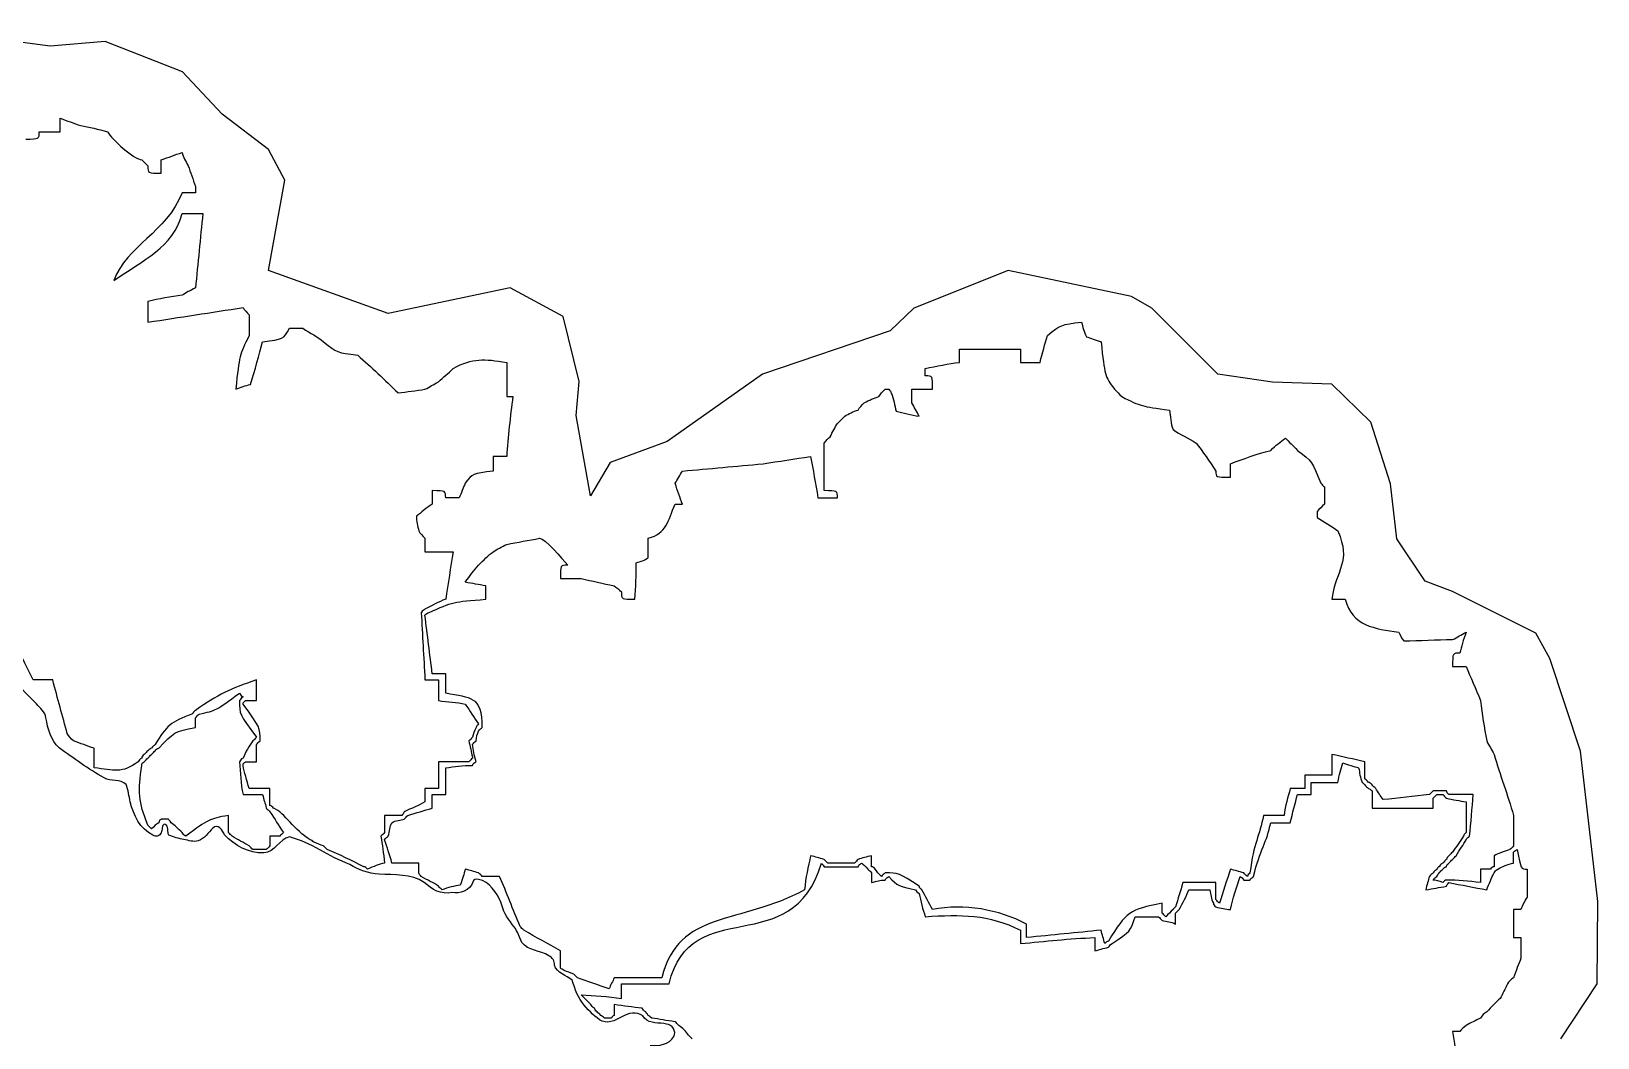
# Model space of a CAD drawing. Extents: x 2 to 696, y 8 to 922.
# Drawn here: x 280.4 to 642.6, y 688.9 to 921.5 of the extents above; entities that cross this region are included whole.
import ezdxf

# ---------------------------------------------------------------- set-up
doc = ezdxf.new("R2010")
doc.units = 0
doc.layers.add('sffy', color=7, linetype='CONTINUOUS')

msp = doc.modelspace()

# ---------------------------------------------------------------- linework, layer by layer
at = {"layer": 'sffy', "color": 7}
msp.add_lwpolyline([(634.036465, 688.618531), (642.458555, 701.299664), (642.587206, 720.381942), (638.595963, 755.089394), (631.548359, 776.557743), (628.314522, 782.421179), (609.006684, 792.004146), (602.674944, 794.394852), (596.144809, 804.192953), (594.692514, 816.953377), (590.150137, 831.141377), (581.093185, 839.923977), (567.397709, 840.417077), (554.780252, 842.289552), (539.475617, 857.522166), (534.824122, 860.250065), (506.278755, 866.236901), (484.47664, 857.551617), (478.946972, 852.267615), (449.491439, 842.289552), (427.431031, 826.694616), (414.245467, 821.875722), (409.680156, 814.166557), (406.382866, 832.746666), (407.104935, 840.597331), (403.332414, 855.631422), (391.140047, 862.245675), (362.898069, 856.258838), (335.262897, 866.236901), (338.984728, 887.149954), (335.262897, 894.175476), (324.493982, 902.380292), (315.306766, 912.135986), (297.472215, 919.143002), (284.765778, 918.122824), (259.137497, 921.516526)], dxfattribs=at)
at = {"layer": 'sffy', "color": 4}
for points in [[(331.611111, 732.366667), (331.611111, 732.366667)], [(358.14, 727.851111), (358.14, 727.851111)], [(406.682222, 702.733333), (406.682222, 702.733333)]]:
    msp.add_lwpolyline(points, close=True, dxfattribs=at)
for points in [[(279.117778, 896.62), (282.222222, 896.62), (282.222222, 896.62), (282.222222, 898.313333)], [(282.222222, 898.313333), (283.915556, 898.313333), (285.326667, 898.313333), (287.02, 898.313333)], [(287.02, 898.313333), (287.02, 899.442222), (287.02, 900.288889), (287.02, 901.417778)], [(287.02, 901.417778), (288.713333, 900.853333), (290.124444, 900.288889), (291.817778, 899.724444)], [(291.817778, 899.724444), (293.793333, 899.442222), (295.768889, 898.877778), (298.026667, 898.313333)], [(298.026667, 898.313333), (298.873333, 896.62), (304.235556, 891.822222), (305.928889, 891.822222)], [(305.928889, 891.822222), (306.211111, 891.54), (306.775556, 890.975556), (307.34, 890.411111)], [(310.444444, 891.822222), (312.137778, 892.386667), (313.548889, 892.951111), (315.242222, 893.515556)], [(310.444444, 888.717778), (310.444444, 889.846667), (310.444444, 890.975556), (310.444444, 891.822222)], [(315.242222, 893.515556), (315.524444, 892.386667), (316.088889, 891.54), (316.653333, 890.411111)], [(307.34, 890.411111), (307.34, 888.717778), (307.34, 888.717778), (310.444444, 888.717778)], [(316.653333, 890.411111), (317.217778, 889), (317.782222, 887.306667), (318.346667, 885.613333)], [(315.242222, 884.202222), (311.573333, 874.888889), (302.542222, 872.066667), (299.437778, 863.882222)], [(318.346667, 884.202222), (317.217778, 884.202222), (316.088889, 884.202222), (315.242222, 884.202222)], [(318.346667, 885.613333), (318.346667, 885.331111), (318.346667, 884.766667), (318.346667, 884.202222)], [(299.437778, 863.882222), (306.211111, 868.68), (313.266667, 871.502222), (315.242222, 879.404444)], [(315.242222, 879.404444), (316.653333, 879.404444), (318.346667, 879.404444), (320.04, 879.404444)], [(320.04, 879.404444), (319.475556, 873.76), (318.911111, 867.833333), (318.346667, 862.188889)], [(318.346667, 862.188889), (317.217778, 861.624444), (316.088889, 861.06), (315.242222, 860.495556)], [(315.242222, 860.495556), (312.702222, 860.213333), (309.88, 859.648889), (307.34, 859.084444)], [(307.34, 859.084444), (307.34, 857.673333), (307.34, 855.98), (307.34, 854.286667)], [(307.34, 854.286667), (314.677778, 855.415556), (322.015556, 856.544444), (329.353333, 857.673333)], [(329.353333, 857.673333), (329.635556, 857.108889), (330.2, 856.544444), (330.764444, 855.98)], [(330.764444, 855.98), (330.764444, 854.851111), (330.764444, 854.004444), (330.764444, 852.875556)], [(330.764444, 851.182222), (328.506667, 846.666667), (328.506667, 846.666667), (327.66, 838.764444)], [(330.764444, 852.875556), (330.764444, 852.311111), (330.764444, 851.746667), (330.764444, 851.182222)], [(333.868889, 849.771111), (338.666667, 850.335556), (338.666667, 850.335556), (340.077778, 852.875556)], [(340.077778, 852.875556), (341.206667, 852.875556), (342.053333, 852.875556), (343.182222, 852.875556)], [(343.182222, 852.875556), (344.875556, 851.746667), (346.568889, 850.9), (347.98, 849.771111)], [(513.644444, 844.973333), (514.208889, 847.231111), (514.773333, 849.206667), (515.337778, 851.182222)], [(515.337778, 851.182222), (518.442222, 853.722222), (518.442222, 853.722222), (523.24, 854.286667)], [(523.24, 854.286667), (523.522222, 853.157778), (523.804444, 852.028889), (524.368889, 850.9)], [(331.046667, 839.893333), (332.175556, 843.28), (333.022222, 846.666667), (333.868889, 849.771111)], [(347.98, 849.771111), (351.084444, 847.231111), (351.084444, 847.231111), (355.882222, 846.666667)], [(495.017778, 844.973333), (495.017778, 846.102222), (495.017778, 847.231111), (495.017778, 848.077778)], [(495.017778, 848.077778), (499.533333, 848.077778), (504.331111, 848.077778), (509.128889, 848.077778)], [(509.128889, 848.077778), (509.128889, 847.231111), (509.128889, 846.102222), (509.128889, 844.973333)], [(524.368889, 850.9), (525.215556, 850.617778), (526.626667, 850.053333), (527.755556, 849.771111)], [(527.755556, 849.771111), (528.602222, 841.868889), (528.602222, 841.868889), (530.86, 838.764444)], [(355.882222, 846.666667), (358.986667, 843.844444), (362.091111, 841.022222), (365.195556, 837.917778)], [(377.895556, 843.562222), (382.693333, 846.102222), (384.951111, 845.82), (390.313333, 844.973333)], [(390.313333, 844.973333), (390.313333, 842.433333), (390.313333, 839.893333), (390.313333, 837.071111)], [(487.115556, 843.562222), (489.655556, 844.126667), (492.477778, 844.691111), (495.017778, 844.973333)], [(509.128889, 844.973333), (510.54, 844.973333), (512.233333, 844.973333), (513.644444, 844.973333)], [(371.404444, 838.764444), (372.533333, 839.328889), (373.38, 839.893333), (374.508889, 840.457778)], [(374.508889, 840.457778), (375.637778, 841.586667), (376.766667, 842.433333), (377.895556, 843.562222)], [(487.115556, 841.868889), (487.115556, 842.433333), (487.115556, 842.997778), (487.115556, 843.562222)], [(488.808889, 838.764444), (488.808889, 841.868889), (488.808889, 841.868889), (487.115556, 841.868889)], [(327.66, 838.764444), (328.788889, 839.328889), (329.917778, 839.611111), (331.046667, 839.893333)], [(365.195556, 837.917778), (367.171111, 838.2), (369.428889, 838.482222), (371.404444, 838.764444)], [(390.313333, 837.071111), (390.595556, 837.071111), (391.16, 837.071111), (391.724444, 837.071111)], [(391.724444, 837.071111), (391.16, 832.555556), (390.595556, 827.757778), (390.313333, 823.242222)], [(473.004444, 835.66), (474.133333, 836.224444), (475.262222, 836.788889), (476.391111, 837.071111)], [(476.391111, 837.071111), (476.673333, 837.635556), (477.237778, 838.2), (477.802222, 838.764444)], [(477.802222, 838.764444), (478.084444, 838.764444), (478.366667, 838.764444), (478.648889, 838.764444)], [(478.648889, 838.764444), (478.931111, 838.482222), (479.213333, 838.2), (479.213333, 837.917778)], [(479.213333, 837.917778), (479.777778, 836.506667), (480.06, 835.095556), (480.342222, 833.684444)], [(484.011111, 835.66), (484.011111, 836.788889), (484.011111, 837.635556), (484.011111, 838.764444)], [(484.011111, 838.764444), (485.704444, 838.764444), (487.115556, 838.764444), (488.808889, 838.764444)], [(530.86, 838.764444), (531.424444, 838.2), (531.988889, 837.635556), (532.553333, 837.071111)], [(532.553333, 837.071111), (537.068889, 834.813333), (537.068889, 834.813333), (543.56, 833.966667)], [(468.488889, 832.555556), (469.335556, 833.12), (470.464444, 833.684444), (471.593333, 833.966667)], [(471.593333, 833.966667), (471.875556, 834.531111), (472.44, 835.095556), (473.004444, 835.66)], [(480.342222, 833.684444), (482.035556, 833.402222), (483.728889, 832.837778), (485.704444, 832.555556)], [(485.704444, 832.555556), (485.14, 833.684444), (484.575556, 834.531111), (484.011111, 835.66)], [(543.56, 833.966667), (543.842222, 832.555556), (543.842222, 830.862222), (544.406667, 829.451111)], [(465.102222, 827.757778), (465.666667, 828.886667), (466.231111, 830.015556), (466.795556, 830.862222)], [(466.795556, 830.862222), (467.36, 831.426667), (467.924444, 831.991111), (468.488889, 832.555556)], [(544.406667, 829.451111), (546.1, 828.322222), (547.793333, 827.475556), (549.768889, 826.346667)], [(463.691111, 826.346667), (464.255556, 826.911111), (464.537778, 827.475556), (465.102222, 827.757778)], [(463.691111, 815.34), (463.691111, 819.008889), (463.691111, 822.677778), (463.691111, 826.346667)], [(549.768889, 826.346667), (551.18, 824.371111), (552.873333, 822.113333), (554.284444, 819.855556)], [(566.984444, 824.653333), (568.113333, 825.782222), (569.242222, 826.628889), (570.371111, 827.475556)], [(570.371111, 827.475556), (571.217778, 826.628889), (572.064444, 825.782222), (573.193333, 824.653333)], [(390.313333, 823.242222), (389.184444, 823.242222), (388.055556, 823.242222), (387.208889, 823.242222)], [(387.208889, 823.242222), (387.208889, 822.113333), (387.208889, 820.984444), (387.208889, 819.855556)], [(449.58, 821.548889), (453.248889, 822.113333), (456.917778, 822.677778), (460.586667, 823.242222)], [(460.586667, 823.242222), (461.151111, 820.137778), (461.715556, 817.033333), (462.28, 813.646667)], [(557.671111, 821.548889), (560.493333, 822.677778), (563.88, 823.806667), (566.984444, 824.653333)], [(573.193333, 824.653333), (576.58, 822.113333), (576.58, 822.113333), (578.555556, 817.033333)], [(387.208889, 819.855556), (382.411111, 819.291111), (382.411111, 819.291111), (380.717778, 817.033333)], [(429.26, 817.033333), (429.824444, 817.88), (430.388889, 819.008889), (430.953333, 819.855556)], [(430.953333, 819.855556), (437.162222, 820.42), (443.371111, 820.984444), (449.58, 821.548889)], [(554.284444, 819.855556), (554.284444, 818.444444), (554.284444, 818.444444), (557.671111, 818.444444)], [(557.671111, 818.444444), (557.671111, 819.573333), (557.671111, 820.42), (557.671111, 821.548889)], [(376.202222, 813.646667), (376.202222, 815.34), (376.202222, 815.34), (373.097778, 815.34)], [(373.097778, 815.34), (373.097778, 814.211111), (373.097778, 813.364444), (373.097778, 812.235556)], [(380.717778, 817.033333), (380.153333, 815.904444), (379.871111, 814.775556), (379.306667, 813.646667)], [(430.953333, 812.235556), (430.388889, 813.646667), (429.824444, 815.34), (429.26, 817.033333)], [(466.795556, 813.646667), (466.795556, 815.34), (466.795556, 815.34), (463.691111, 815.34)], [(578.555556, 817.033333), (578.837778, 816.751111), (579.12, 816.468889), (579.402222, 816.186667)], [(579.402222, 816.186667), (579.402222, 814.775556), (579.402222, 813.646667), (579.402222, 812.235556)], [(373.097778, 812.235556), (371.686667, 811.388889), (370.557778, 810.26), (369.428889, 809.413333)], [(379.306667, 813.646667), (378.177778, 813.646667), (377.331111, 813.646667), (376.202222, 813.646667)], [(423.051111, 804.333333), (427.284444, 805.462222), (427.566667, 808.284444), (429.26, 812.235556)], [(429.26, 812.235556), (429.824444, 812.235556), (430.388889, 812.235556), (430.953333, 812.235556)], [(462.28, 813.646667), (463.691111, 813.646667), (465.102222, 813.646667), (466.795556, 813.646667)], [(579.402222, 812.235556), (578.837778, 811.671111), (578.273333, 811.106667), (577.708889, 810.542222)], [(369.428889, 809.413333), (369.428889, 808.284444), (369.711111, 807.155556), (369.993333, 806.026667)], [(577.708889, 810.542222), (577.708889, 810.26), (577.708889, 809.695556), (577.708889, 809.131111)], [(577.708889, 809.131111), (579.402222, 808.002222), (581.095556, 807.155556), (582.506667, 806.026667)], [(369.993333, 806.026667), (370.275556, 805.462222), (370.84, 804.897778), (371.404444, 804.333333)], [(371.404444, 804.333333), (371.404444, 803.204444), (371.404444, 802.357778), (371.404444, 801.228889)], [(390.313333, 802.922222), (392.853333, 803.486667), (395.393333, 803.768889), (397.933333, 804.333333)], [(397.933333, 804.333333), (399.062222, 804.333333), (403.295556, 799.535556), (404.424444, 798.124444)], [(423.051111, 799.817778), (423.051111, 801.228889), (423.051111, 802.922222), (423.051111, 804.333333)], [(582.506667, 806.026667), (585.611111, 798.688889), (582.224444, 797.56), (581.095556, 790.222222)], [(371.404444, 801.228889), (373.38, 801.228889), (375.637778, 801.228889), (377.895556, 801.228889)], [(377.895556, 801.228889), (377.331111, 797.56), (376.766667, 793.891111), (376.202222, 790.222222)], [(383.822222, 798.124444), (384.951111, 799.253333), (386.08, 800.382222), (387.208889, 801.228889)], [(387.208889, 801.228889), (388.055556, 801.793333), (389.184444, 802.357778), (390.313333, 802.922222)], [(380.717778, 794.173333), (381.846667, 795.584444), (382.693333, 796.995556), (383.822222, 798.124444)], [(404.424444, 798.124444), (402.731111, 798.124444), (402.731111, 798.124444), (402.731111, 795.02)], [(419.946667, 790.222222), (420.228889, 793.044444), (420.228889, 795.866667), (420.228889, 798.688889)], [(420.228889, 798.688889), (421.357778, 798.971111), (422.204444, 799.253333), (423.051111, 799.817778)], [(385.515556, 793.326667), (383.822222, 793.608889), (382.411111, 793.891111), (380.717778, 794.173333)], [(385.515556, 790.222222), (385.515556, 791.351111), (385.515556, 792.48), (385.515556, 793.326667)], [(402.731111, 795.02), (403.86, 795.02), (404.706667, 795.02), (405.835556, 795.02)], [(405.835556, 795.02), (406.4, 795.02), (406.964444, 795.02), (407.528889, 795.02)], [(407.528889, 795.02), (410.068889, 794.455556), (412.608889, 793.891111), (415.148889, 793.326667)], [(415.148889, 793.326667), (415.713333, 793.044444), (416.277778, 792.48), (416.842222, 791.915556)], [(376.202222, 790.222222), (374.508889, 789.657778), (373.097778, 788.811111), (371.404444, 787.964444)], [(372.251111, 787.117778), (377.895556, 789.657778), (377.895556, 789.657778), (385.515556, 790.222222)], [(416.842222, 791.915556), (416.842222, 790.222222), (416.842222, 790.222222), (419.946667, 790.222222)], [(581.095556, 790.222222), (581.942222, 790.222222), (583.071111, 790.222222), (584.2, 790.222222)], [(584.2, 790.222222), (585.893333, 784.013333), (590.973333, 783.448889), (596.617778, 782.602222)], [(371.404444, 787.964444), (371.122222, 787.682222), (370.84, 787.682222), (370.557778, 787.117778)], [(370.557778, 787.117778), (370.84, 782.037778), (371.122222, 776.957778), (371.404444, 771.595556)], [(371.404444, 786.553333), (371.686667, 786.835556), (371.968889, 787.117778), (372.251111, 787.117778)], [(373.097778, 773.006667), (372.533333, 777.522222), (371.968889, 782.037778), (371.404444, 786.553333)], [(596.617778, 782.602222), (596.9, 782.037778), (597.182222, 781.191111), (597.746667, 780.626667)], [(609.035556, 780.908889), (610.164444, 781.473333), (611.011111, 782.037778), (612.14, 782.602222)], [(612.14, 782.602222), (611.575556, 780.908889), (611.011111, 779.215556), (610.728889, 777.804444)], [(597.746667, 780.626667), (601.415556, 780.626667), (605.366667, 780.908889), (609.035556, 780.908889)], [(280.811111, 771.595556), (279.682222, 773.571111), (278.835556, 775.828889), (277.706667, 777.804444)], [(610.728889, 777.804444), (609.035556, 777.804444), (609.035556, 777.804444), (609.035556, 774.7)], [(281.587138, 766.04101), (279.38651, 768.310387), (276.905957, 770.46825), (275.613639, 773.422134)], [(285.326667, 771.595556), (283.915556, 771.595556), (282.222222, 771.595556), (280.811111, 771.595556)], [(288.713333, 759.177778), (287.584444, 763.128889), (286.455556, 767.362222), (285.326667, 771.595556)], [(332.457778, 771.595556), (326.531111, 769.62), (323.426667, 768.208889), (318.346667, 764.54)], [(332.457778, 766.797778), (332.457778, 768.491111), (332.457778, 769.902222), (332.457778, 771.595556)], [(371.404444, 771.595556), (372.533333, 771.595556), (373.38, 771.595556), (374.508889, 771.595556)], [(376.202222, 773.006667), (375.073333, 773.006667), (373.944444, 773.006667), (373.097778, 773.006667)], [(374.508889, 771.595556), (374.508889, 769.902222), (374.508889, 768.491111), (374.508889, 766.797778)], [(376.202222, 768.491111), (376.202222, 769.902222), (376.202222, 771.595556), (376.202222, 773.006667)], [(609.035556, 774.7), (610.164444, 774.7), (611.011111, 774.7), (612.14, 774.7)], [(612.14, 774.7), (613.268889, 772.16), (614.397778, 769.62), (615.526667, 766.797778)], [(319.193333, 763.693333), (323.144444, 764.54), (323.144444, 764.54), (328.506667, 768.491111)], [(328.506667, 768.491111), (328.788889, 768.208889), (328.788889, 767.926667), (329.353333, 767.644444)], [(384.668889, 760.588889), (384.668889, 767.926667), (382.128889, 767.362222), (376.202222, 768.491111)], [(283.753221, 762.814502), (283.627491, 764.19467), (282.405356, 765.047207), (281.587138, 766.04101)], [(318.346667, 764.54), (318.064444, 764.257778), (317.782222, 763.975556), (317.5, 763.693333)], [(329.353333, 767.644444), (328.788889, 767.362222), (328.788889, 767.08), (328.506667, 766.797778)], [(328.506667, 766.797778), (328.506667, 763.693333), (328.506667, 763.693333), (332.457778, 758.331111)], [(329.353333, 765.951111), (329.353333, 766.515556), (329.635556, 766.515556), (329.917778, 766.797778)], [(333.304444, 757.484444), (333.304444, 760.588889), (333.304444, 760.588889), (329.353333, 765.951111)], [(329.917778, 766.797778), (330.764444, 766.797778), (331.611111, 766.797778), (332.457778, 766.797778)], [(374.508889, 766.797778), (376.766667, 766.515556), (378.742222, 766.515556), (380.717778, 765.951111)], [(380.717778, 765.951111), (381.846667, 764.54), (382.693333, 762.846667), (383.822222, 761.435556)], [(615.526667, 766.797778), (615.808889, 763.693333), (616.373333, 760.588889), (616.937778, 757.484444)], [(286.808333, 755.888069), (284.841865, 757.62912), (284.214034, 760.338041), (283.753221, 762.814502)], [(317.5, 763.693333), (312.702222, 762), (311.573333, 760.871111), (309.033333, 756.637778)], [(318.346667, 762.846667), (318.628889, 763.128889), (318.911111, 763.411111), (319.193333, 763.693333)], [(318.346667, 760.588889), (318.346667, 761.435556), (318.346667, 762.282222), (318.346667, 762.846667)], [(383.822222, 761.435556), (383.54, 761.153333), (383.257778, 760.871111), (383.257778, 760.588889)], [(290.124444, 757.484444), (289.56, 758.048889), (288.995556, 758.613333), (288.713333, 759.177778)], [(294.922222, 755.791111), (293.228889, 756.355556), (291.817778, 756.92), (290.124444, 757.484444)], [(309.88, 755.791111), (313.266667, 759.46), (313.548889, 759.742222), (318.346667, 760.588889)], [(331.611111, 757.484444), (330.764444, 756.355556), (329.917778, 754.944444), (329.353333, 753.533333)], [(332.457778, 758.331111), (332.175556, 758.048889), (331.893333, 757.766667), (331.611111, 757.484444)], [(332.457778, 756.637778), (332.74, 756.92), (332.74, 757.202222), (333.304444, 757.484444)], [(382.411111, 758.331111), (382.128889, 758.048889), (381.846667, 757.766667), (381.564444, 757.484444)], [(381.564444, 757.484444), (381.846667, 756.355556), (382.128889, 754.944444), (382.411111, 753.533333)], [(383.257778, 760.588889), (382.693333, 759.742222), (382.693333, 759.177778), (382.411111, 758.331111)], [(382.411111, 756.637778), (382.693333, 756.92), (382.693333, 757.202222), (383.257778, 757.484444)], [(383.257778, 757.484444), (383.257778, 758.331111), (383.54, 759.177778), (383.822222, 759.742222)], [(383.822222, 759.742222), (384.104444, 760.306667), (384.386667, 760.306667), (384.668889, 760.588889)], [(616.937778, 757.484444), (617.502222, 756.355556), (618.066667, 755.508889), (618.631111, 754.38)], [(297.23938, 748.982367), (293.540406, 750.928978), (290.224746, 753.50252), (286.808333, 755.888069)], [(294.922222, 751.275556), (294.922222, 752.686667), (294.922222, 754.38), (294.922222, 755.791111)], [(305.928889, 753.533333), (305.364444, 753.251111), (305.364444, 752.968889), (305.082222, 752.686667)], [(306.493333, 754.38), (306.211111, 754.097778), (305.928889, 753.815556), (305.928889, 753.533333)], [(307.34, 755.226667), (307.057778, 754.944444), (306.775556, 754.662222), (306.493333, 754.38)], [(306.493333, 752.686667), (306.775556, 752.968889), (307.057778, 753.251111), (307.34, 753.533333)], [(308.186667, 755.791111), (307.904444, 755.791111), (307.622222, 755.508889), (307.34, 755.226667)], [(307.34, 753.533333), (307.622222, 753.815556), (307.904444, 754.097778), (308.186667, 754.38)], [(309.033333, 756.637778), (308.751111, 756.355556), (308.468889, 756.355556), (308.186667, 755.791111)], [(308.186667, 754.38), (308.468889, 754.662222), (308.751111, 754.944444), (309.033333, 755.226667)], [(309.033333, 755.226667), (309.315556, 755.508889), (309.315556, 755.791111), (309.88, 755.791111)], [(329.353333, 753.533333), (328.788889, 753.251111), (328.788889, 752.968889), (328.506667, 752.686667)], [(332.457778, 752.686667), (332.457778, 754.097778), (332.457778, 755.508889), (332.457778, 756.637778)], [(382.411111, 753.533333), (382.128889, 753.251111), (381.846667, 752.968889), (381.564444, 752.686667)], [(383.257778, 752.686667), (382.693333, 754.097778), (382.693333, 755.508889), (382.411111, 756.637778)], [(588.715556, 752.686667), (586.175556, 753.251111), (583.635556, 753.815556), (581.095556, 754.38)], [(581.095556, 754.38), (581.095556, 752.686667), (581.095556, 751.275556), (581.095556, 749.582222)], [(618.631111, 754.38), (620.042222, 749.582222), (621.735556, 745.066667), (623.146667, 740.268889)], [(305.082222, 752.686667), (301.413333, 749.864444), (299.437778, 750.711111), (294.922222, 751.275556)], [(307.34, 738.011111), (305.082222, 743.373333), (305.082222, 745.913333), (305.928889, 751.84)], [(305.928889, 751.84), (305.928889, 752.404444), (306.211111, 752.404444), (306.493333, 752.686667)], [(328.506667, 752.686667), (328.788889, 750.146667), (328.788889, 747.606667), (329.353333, 745.066667)], [(329.353333, 751.84), (329.353333, 752.404444), (329.635556, 752.404444), (329.917778, 752.686667)], [(330.764444, 746.477778), (330.2, 748.453333), (329.635556, 750.146667), (329.353333, 751.84)], [(329.917778, 752.686667), (330.764444, 752.686667), (331.611111, 752.686667), (332.457778, 752.686667)], [(381.564444, 752.686667), (379.306667, 752.686667), (376.766667, 752.686667), (374.508889, 752.686667)], [(374.508889, 752.686667), (374.508889, 750.711111), (374.508889, 748.735556), (374.508889, 746.477778)], [(376.202222, 751.275556), (378.177778, 751.557778), (380.153333, 751.84), (382.411111, 751.84)], [(376.202222, 745.066667), (376.202222, 747.042222), (376.202222, 749.017778), (376.202222, 751.275556)], [(382.411111, 751.84), (382.693333, 752.404444), (382.693333, 752.404444), (383.257778, 752.686667)], [(582.506667, 747.888889), (582.788889, 749.582222), (583.353333, 750.993333), (583.635556, 752.404444)], [(583.635556, 752.404444), (584.764444, 752.122222), (586.175556, 751.557778), (587.304444, 751.275556)], [(587.304444, 751.275556), (587.586667, 750.146667), (587.586667, 749.017778), (588.151111, 747.888889)], [(588.715556, 748.735556), (588.715556, 750.146667), (588.715556, 751.557778), (588.715556, 752.686667)], [(302.321299, 747.394399), (300.985654, 748.810618), (298.769024, 747.933807), (297.23938, 748.982367)], [(303.275802, 743.389081), (302.907672, 744.706912), (302.891162, 746.153846), (302.321299, 747.394399)], [(335.562222, 746.477778), (333.868889, 746.477778), (332.457778, 746.477778), (330.764444, 746.477778)], [(335.562222, 742.526667), (335.562222, 743.937778), (335.562222, 745.348889), (335.562222, 746.477778)], [(374.508889, 746.477778), (373.38, 746.477778), (372.533333, 746.477778), (371.404444, 746.477778)], [(371.404444, 746.477778), (371.404444, 745.631111), (371.404444, 744.502222), (371.404444, 743.373333)], [(571.5, 746.477778), (570.935556, 744.502222), (570.371111, 742.526667), (570.088889, 740.268889)], [(574.886667, 746.477778), (573.757778, 746.477778), (572.628889, 746.477778), (571.5, 746.477778)], [(581.095556, 749.582222), (578.837778, 749.582222), (576.862222, 749.582222), (574.886667, 749.582222)], [(574.886667, 749.582222), (574.886667, 748.453333), (574.886667, 747.606667), (574.886667, 746.477778)], [(576.297778, 745.066667), (576.297778, 745.913333), (576.297778, 747.042222), (576.297778, 747.888889)], [(576.297778, 747.888889), (578.273333, 747.888889), (580.531111, 747.888889), (582.506667, 747.888889)], [(588.151111, 747.888889), (588.151111, 747.888889), (588.433333, 747.606667), (588.715556, 747.324444)], [(589.562222, 747.888889), (589.28, 748.453333), (588.997778, 748.453333), (588.715556, 748.735556)], [(588.715556, 747.324444), (588.997778, 747.042222), (589.28, 746.76), (589.562222, 746.477778)], [(590.408889, 747.324444), (590.126667, 747.606667), (589.844444, 747.888889), (589.562222, 747.888889)], [(589.562222, 746.477778), (589.844444, 746.477778), (590.126667, 746.195556), (590.408889, 745.913333)], [(591.255556, 746.477778), (590.973333, 746.76), (590.691111, 747.042222), (590.408889, 747.324444)], [(592.948889, 743.937778), (592.384444, 744.784444), (591.82, 745.631111), (591.255556, 746.477778)], [(308.502417, 735.701574), (305.513401, 737.096734), (303.999477, 740.336027), (303.275802, 743.389081)], [(329.353333, 745.066667), (330.764444, 745.066667), (332.457778, 745.066667), (333.868889, 745.066667)], [(333.868889, 745.066667), (334.151111, 743.937778), (334.433333, 743.091111), (334.715556, 741.962222)], [(336.408889, 741.962222), (336.126667, 742.244444), (335.844444, 742.526667), (335.562222, 742.526667)], [(371.404444, 743.373333), (369.993333, 742.526667), (368.3, 741.962222), (366.606667, 741.115556)], [(373.097778, 741.962222), (373.097778, 743.091111), (373.097778, 743.937778), (373.097778, 745.066667)], [(373.097778, 745.066667), (373.944444, 745.066667), (375.073333, 745.066667), (376.202222, 745.066667)], [(571.5, 738.575556), (572.064444, 740.833333), (572.628889, 743.091111), (573.193333, 745.066667)], [(573.193333, 745.066667), (574.322222, 745.066667), (575.168889, 745.066667), (576.297778, 745.066667)], [(590.408889, 745.913333), (590.408889, 744.502222), (590.408889, 743.091111), (590.408889, 741.962222)], [(603.673333, 745.066667), (600.004444, 744.784444), (596.617778, 744.22), (592.948889, 743.937778)], [(604.52, 745.913333), (604.237778, 745.631111), (603.955556, 745.348889), (603.673333, 745.066667)], [(607.624444, 745.913333), (606.495556, 745.913333), (605.648889, 745.913333), (604.52, 745.913333)], [(604.52, 744.22), (604.802222, 744.502222), (605.084444, 744.784444), (605.366667, 745.066667)], [(604.52, 741.962222), (604.52, 742.526667), (604.52, 743.373333), (604.52, 744.22)], [(605.366667, 745.066667), (605.648889, 745.066667), (606.213333, 745.066667), (606.777778, 745.066667)], [(606.777778, 745.066667), (607.06, 744.784444), (607.342222, 744.502222), (607.624444, 744.22)], [(608.188889, 745.066667), (607.906667, 745.348889), (607.624444, 745.631111), (607.624444, 745.913333)], [(607.624444, 744.22), (609.035556, 743.937778), (610.728889, 743.655556), (612.14, 743.373333)], [(613.833333, 745.066667), (611.857778, 745.066667), (610.164444, 745.066667), (608.188889, 745.066667)], [(612.14, 743.373333), (612.14, 741.115556), (612.14, 738.575556), (612.14, 736.317778)], [(612.986667, 735.471111), (613.268889, 738.575556), (613.551111, 741.962222), (613.833333, 745.066667)], [(310.444444, 739.422222), (310.162222, 739.14), (309.88, 739.14), (309.88, 738.575556)], [(312.137778, 739.422222), (311.573333, 739.422222), (311.008889, 739.422222), (310.444444, 739.422222)], [(312.702222, 738.575556), (312.42, 739.14), (312.137778, 739.14), (312.137778, 739.422222)], [(325.966667, 740.268889), (321.451111, 739.422222), (321.451111, 739.422222), (316.088889, 735.471111)], [(325.966667, 736.317778), (325.966667, 737.728889), (325.966667, 739.14), (325.966667, 740.268889)], [(334.715556, 741.962222), (334.997778, 741.68), (335.28, 741.397778), (335.562222, 741.115556)], [(335.562222, 741.115556), (336.691111, 739.422222), (337.537778, 738.011111), (338.666667, 736.317778)], [(344.875556, 734.624444), (341.206667, 736.882222), (338.948889, 740.833333), (336.408889, 741.962222)], [(366.042222, 740.268889), (364.631111, 740.268889), (363.22, 740.268889), (362.091111, 740.268889)], [(362.091111, 740.268889), (362.091111, 739.14), (362.091111, 737.728889), (362.091111, 736.317778)], [(363.784444, 738.575556), (364.631111, 739.14), (365.76, 739.14), (366.606667, 739.422222)], [(366.606667, 741.115556), (366.606667, 740.833333), (366.324444, 740.551111), (366.042222, 740.268889)], [(366.606667, 739.422222), (366.888889, 739.704444), (367.171111, 739.986667), (367.453333, 740.268889)], [(367.453333, 740.268889), (369.428889, 740.833333), (371.122222, 741.397778), (373.097778, 741.962222)], [(565.291111, 740.268889), (564.444444, 735.471111), (563.033333, 734.06), (562.186667, 727.004444)], [(570.088889, 740.268889), (568.395556, 740.268889), (566.984444, 740.268889), (565.291111, 740.268889)], [(590.408889, 741.962222), (594.924444, 741.962222), (599.722222, 741.962222), (604.52, 741.962222)], [(623.146667, 740.268889), (623.146667, 738.011111), (623.146667, 735.471111), (623.146667, 733.213333)], [(308.186667, 737.164444), (307.904444, 737.446667), (307.622222, 737.728889), (307.34, 738.011111)], [(309.88, 738.575556), (309.315556, 738.293333), (308.751111, 737.728889), (308.186667, 737.164444)], [(310.407502, 736.267009), (310.135834, 735.488465), (309.148028, 735.1665), (308.502417, 735.701574)], [(311.281572, 738.267245), (310.378687, 738.08408), (310.7863, 736.882228), (310.407502, 736.267009)], [(312.219368, 735.686029), (311.678038, 736.455725), (312.331269, 737.85248), (311.281572, 738.267245)], [(315.641538, 734.663148), (314.491511, 734.944761), (313.292998, 735.243011), (312.219368, 735.686029)], [(315.242222, 736.317778), (314.395556, 737.164444), (313.548889, 738.011111), (312.702222, 738.575556)], [(316.088889, 735.471111), (315.524444, 735.753333), (315.524444, 736.035556), (315.242222, 736.317778)], [(322.331814, 737.316452), (321.281608, 736.294667), (320.500304, 734.854379), (318.996116, 734.423446)], [(325.06635, 735.787364), (324.64883, 736.81579), (323.497589, 738.543639), (322.331814, 737.316452)], [(334.136238, 731.60483), (330.676391, 731.499175), (327.352378, 733.276732), (325.06635, 735.787364)], [(326.813333, 735.471111), (326.531111, 735.753333), (326.248889, 736.035556), (325.966667, 736.317778)], [(330.764444, 733.213333), (329.353333, 734.06), (328.224444, 734.624444), (326.813333, 735.471111)], [(340.108653, 735.28695), (337.689924, 734.79474), (336.69859, 731.750872), (334.136238, 731.60483)], [(337.82, 735.471111), (337.255556, 735.471111), (336.408889, 735.471111), (335.562222, 735.471111)], [(335.562222, 735.471111), (335.562222, 734.624444), (335.562222, 734.06), (335.562222, 733.213333)], [(338.666667, 736.317778), (338.384444, 736.035556), (338.102222, 735.753333), (337.82, 735.471111)], [(354.011625, 728.954067), (349.190705, 730.651201), (345.123544, 734.079595), (340.108653, 735.28695)], [(362.091111, 736.317778), (361.808889, 736.035556), (361.526667, 735.753333), (361.244444, 735.471111)], [(361.244444, 735.471111), (361.526667, 733.495556), (361.808889, 731.52), (362.091111, 729.262222)], [(362.091111, 734.624444), (362.373333, 735.188889), (362.655556, 735.188889), (362.937778, 735.471111)], [(362.937778, 735.471111), (363.22, 736.6), (363.22, 737.728889), (363.784444, 738.575556)], [(563.033333, 726.157778), (564.444444, 732.366667), (566.137778, 734.06), (566.984444, 738.575556)], [(566.984444, 738.575556), (568.395556, 738.575556), (570.088889, 738.575556), (571.5, 738.575556)], [(611.575556, 735.471111), (610.728889, 734.342222), (609.882222, 732.931111), (609.035556, 731.802222)], [(612.14, 736.317778), (611.857778, 736.035556), (611.575556, 735.753333), (611.575556, 735.471111)], [(612.14, 734.624444), (612.422222, 735.188889), (612.704444, 735.188889), (612.986667, 735.471111)], [(318.996116, 734.423446), (317.879758, 734.022236), (316.755836, 734.542925), (315.641538, 734.663148)], [(331.611111, 732.366667), (331.328889, 732.648889), (331.046667, 732.931111), (330.764444, 733.213333)], [(334.715556, 732.366667), (333.586667, 732.366667), (332.74, 732.366667), (331.611111, 732.366667)], [(335.562222, 733.213333), (335.28, 732.931111), (334.997778, 732.648889), (334.715556, 732.366667)], [(345.722222, 734.06), (345.44, 734.342222), (345.157778, 734.624444), (344.875556, 734.624444)], [(347.98, 733.213333), (347.133333, 733.495556), (346.568889, 733.777778), (345.722222, 734.06)], [(348.826667, 732.366667), (348.544444, 732.648889), (348.262222, 732.931111), (347.98, 733.213333)], [(357.293333, 728.415556), (354.471111, 729.826667), (351.648889, 731.237778), (348.826667, 732.366667)], [(363.784444, 729.262222), (363.22, 731.237778), (362.655556, 732.931111), (362.091111, 734.624444)], [(609.035556, 731.802222), (608.753333, 731.52), (608.471111, 731.237778), (608.188889, 730.955556)], [(609.882222, 730.955556), (610.728889, 732.366667), (611.575556, 733.495556), (612.14, 734.624444)], [(622.3, 732.366667), (621.171111, 732.084444), (619.76, 731.52), (618.631111, 730.955556)], [(623.146667, 733.213333), (622.864444, 732.931111), (622.582222, 732.648889), (622.3, 732.366667)], [(623.146667, 731.802222), (623.428889, 732.084444), (623.711111, 732.366667), (623.993333, 732.366667)], [(623.146667, 729.262222), (623.146667, 730.108889), (623.146667, 730.955556), (623.146667, 731.802222)], [(623.993333, 732.366667), (624.84, 727.851111), (624.84, 727.851111), (626.251111, 727.851111)], [(360.802343, 726.707978), (358.387932, 726.832007), (356.014076, 727.608832), (354.011625, 728.954067)], [(358.14, 727.851111), (357.857778, 728.133333), (357.575556, 728.415556), (357.293333, 728.415556)], [(362.091111, 729.262222), (360.68, 728.98), (359.551111, 728.415556), (358.14, 727.851111)], [(369.993333, 729.262222), (367.735556, 729.262222), (365.76, 729.262222), (363.784444, 729.262222)], [(369.993333, 727.004444), (369.993333, 727.851111), (369.993333, 728.415556), (369.993333, 729.262222)], [(427.848889, 701.322222), (432.928889, 722.488889), (456.353333, 706.402222), (463.126667, 729.262222)], [(460.586667, 730.955556), (460.022222, 728.415556), (459.457778, 725.875556), (459.175556, 723.053333)], [(463.691111, 730.108889), (462.562222, 730.391111), (461.715556, 730.673333), (460.586667, 730.955556)], [(463.126667, 729.262222), (463.126667, 728.98), (463.408889, 728.98), (463.691111, 728.415556)], [(464.537778, 729.262222), (464.255556, 729.544444), (463.973333, 729.826667), (463.691111, 730.108889)], [(463.691111, 728.415556), (466.231111, 728.415556), (469.053333, 728.415556), (471.593333, 728.415556)], [(470.746667, 729.262222), (468.488889, 729.262222), (466.513333, 729.262222), (464.537778, 729.262222)], [(471.593333, 730.108889), (471.311111, 729.826667), (471.028889, 729.544444), (470.746667, 729.262222)], [(474.697778, 730.955556), (473.568889, 730.673333), (472.44, 730.391111), (471.593333, 730.108889)], [(471.593333, 728.415556), (471.875556, 728.98), (471.875556, 728.98), (472.44, 729.262222)], [(472.44, 729.262222), (472.722222, 728.98), (473.286667, 728.415556), (473.851111, 727.851111)], [(474.697778, 728.415556), (474.697778, 729.262222), (474.697778, 730.108889), (474.697778, 730.955556)], [(475.544444, 727.851111), (475.262222, 728.133333), (474.98, 728.415556), (474.697778, 728.415556)], [(605.931111, 728.415556), (605.648889, 728.415556), (605.648889, 728.133333), (605.366667, 727.851111)], [(606.777778, 729.262222), (606.495556, 728.98), (606.213333, 728.98), (605.931111, 728.415556)], [(607.624444, 730.108889), (607.342222, 729.826667), (607.06, 729.544444), (606.777778, 729.262222)], [(606.777778, 727.851111), (607.06, 728.133333), (607.342222, 728.415556), (607.624444, 728.415556)], [(608.188889, 730.955556), (607.906667, 730.673333), (607.624444, 730.391111), (607.624444, 730.108889)], [(607.624444, 728.415556), (607.624444, 728.98), (607.906667, 728.98), (608.188889, 729.262222)], [(608.188889, 729.262222), (608.471111, 729.544444), (608.753333, 729.826667), (609.035556, 730.108889)], [(609.035556, 730.108889), (609.317778, 730.391111), (609.6, 730.673333), (609.882222, 730.955556)], [(618.631111, 728.415556), (618.348889, 728.415556), (618.066667, 728.133333), (617.784444, 727.851111)], [(618.631111, 730.955556), (618.631111, 730.108889), (618.631111, 729.262222), (618.631111, 728.415556)], [(619.477778, 727.851111), (620.606667, 728.415556), (621.735556, 728.98), (623.146667, 729.262222)], [(371.256955, 724.795401), (368.147826, 726.772384), (364.321005, 726.462857), (360.802343, 726.707978)], [(370.557778, 726.157778), (370.275556, 726.44), (369.993333, 726.722222), (369.993333, 727.004444)], [(374.508889, 723.9), (373.38, 724.746667), (371.968889, 725.311111), (370.557778, 726.157778)], [(377.63752, 722.421737), (375.261942, 721.906193), (372.88597, 723.138375), (371.256955, 724.795401)], [(382.519146, 724.822158), (381.734907, 722.976157), (379.54379, 722.036944), (377.63752, 722.421737)], [(380.717778, 727.851111), (380.435556, 726.722222), (380.153333, 725.593333), (379.588889, 724.182222)], [(383.822222, 727.004444), (382.693333, 727.286667), (381.846667, 727.568889), (380.717778, 727.851111)], [(383.800181, 725.484686), (383.270026, 725.661137), (382.533567, 725.482711), (382.519146, 724.822158)], [(388.984518, 720.191885), (387.962366, 722.462998), (386.41147, 724.919931), (383.800181, 725.484686)], [(384.668889, 726.157778), (384.386667, 726.44), (384.104444, 726.722222), (383.822222, 727.004444)], [(388.62, 726.157778), (387.208889, 726.157778), (386.08, 726.157778), (384.668889, 726.157778)], [(393.417778, 714.586667), (391.724444, 718.537778), (390.313333, 722.488889), (388.62, 726.157778)], [(473.851111, 727.851111), (474.133333, 727.568889), (474.415556, 727.286667), (474.697778, 727.004444)], [(474.697778, 727.004444), (474.697778, 726.157778), (474.697778, 725.311111), (474.697778, 724.746667)], [(474.697778, 724.746667), (475.826667, 725.028889), (476.673333, 725.311111), (477.802222, 725.311111)], [(476.955556, 726.157778), (476.391111, 726.722222), (475.826667, 727.286667), (475.544444, 727.851111)], [(477.802222, 727.004444), (477.52, 726.722222), (477.237778, 726.44), (476.955556, 726.157778)], [(485.704444, 723.9), (480.906667, 727.004444), (480.906667, 727.004444), (477.802222, 727.004444)], [(477.802222, 725.311111), (478.084444, 725.875556), (478.366667, 725.875556), (478.648889, 726.157778)], [(478.648889, 726.157778), (480.906667, 723.9), (480.906667, 723.9), (484.857778, 723.053333)], [(546.664444, 724.746667), (546.1, 722.771111), (545.535556, 721.077778), (544.971111, 719.102222)], [(554.284444, 724.746667), (551.744444, 724.746667), (549.204444, 724.746667), (546.664444, 724.746667)], [(554.284444, 720.795556), (554.284444, 721.924444), (554.284444, 723.335556), (554.284444, 724.746667)], [(557.671111, 727.851111), (556.824444, 725.311111), (555.977778, 722.488889), (555.131111, 719.948889)], [(560.775556, 727.004444), (559.646667, 727.286667), (558.517778, 727.568889), (557.671111, 727.851111)], [(557.671111, 718.537778), (558.235556, 721.077778), (559.082222, 723.617778), (559.928889, 726.157778)], [(559.928889, 726.157778), (560.211111, 725.875556), (560.493333, 725.875556), (560.775556, 725.311111)], [(561.622222, 726.157778), (561.057778, 726.44), (561.057778, 726.722222), (560.775556, 727.004444)], [(560.775556, 725.311111), (561.057778, 725.311111), (561.622222, 725.311111), (562.186667, 725.311111)], [(562.186667, 727.004444), (561.904444, 726.722222), (561.622222, 726.44), (561.622222, 726.157778)], [(562.186667, 725.311111), (562.468889, 725.875556), (562.751111, 725.875556), (563.033333, 726.157778)], [(603.673333, 726.157778), (603.391111, 725.311111), (603.108889, 724.182222), (602.826667, 723.053333)], [(604.52, 727.004444), (604.237778, 726.722222), (603.955556, 726.44), (603.673333, 726.157778)], [(605.366667, 727.851111), (605.084444, 727.568889), (604.802222, 727.286667), (604.52, 727.004444)], [(604.52, 725.311111), (604.802222, 725.875556), (605.084444, 725.875556), (605.366667, 726.157778)], [(606.777778, 724.746667), (605.931111, 725.028889), (605.084444, 725.311111), (604.52, 725.311111)], [(605.366667, 726.157778), (605.648889, 726.44), (605.648889, 726.722222), (605.931111, 727.004444)], [(605.931111, 727.004444), (606.213333, 727.286667), (606.495556, 727.568889), (606.777778, 727.851111)], [(607.624444, 725.311111), (607.342222, 725.311111), (607.06, 725.028889), (606.777778, 724.746667)], [(615.526667, 724.746667), (612.704444, 725.028889), (610.164444, 725.311111), (607.624444, 725.311111)], [(607.624444, 723.9), (607.624444, 724.182222), (607.906667, 724.464444), (608.188889, 724.746667)], [(608.188889, 724.746667), (611.011111, 724.182222), (614.115556, 723.617778), (616.937778, 723.053333)], [(617.784444, 727.851111), (616.937778, 727.851111), (616.091111, 727.851111), (615.526667, 727.851111)], [(615.526667, 727.851111), (615.526667, 726.722222), (615.526667, 725.875556), (615.526667, 724.746667)], [(616.937778, 723.053333), (617.502222, 724.464444), (618.066667, 725.875556), (618.631111, 727.004444)], [(618.631111, 727.004444), (618.913333, 727.286667), (618.913333, 727.568889), (619.477778, 727.851111)], [(626.251111, 727.851111), (626.251111, 725.875556), (626.251111, 723.617778), (626.251111, 721.36)], [(375.355556, 723.053333), (375.073333, 723.335556), (374.791111, 723.617778), (374.508889, 723.9)], [(379.588889, 724.182222), (378.177778, 723.9), (376.766667, 723.617778), (375.355556, 723.053333)], [(459.175556, 723.053333), (444.217778, 714.868889), (430.106667, 718.537778), (426.155556, 702.733333)], [(484.857778, 723.053333), (485.14, 722.771111), (485.14, 722.488889), (485.704444, 722.206667)], [(486.268889, 723.053333), (485.986667, 723.335556), (485.704444, 723.617778), (485.704444, 723.9)], [(485.704444, 722.206667), (485.986667, 720.513333), (486.551111, 718.537778), (487.115556, 716.844444)], [(488.808889, 718.537778), (487.962222, 719.948889), (487.115556, 721.642222), (486.268889, 723.053333)], [(545.817778, 718.537778), (546.664444, 719.948889), (547.511111, 721.642222), (548.075556, 723.053333)], [(548.075556, 723.053333), (549.768889, 723.053333), (551.18, 723.053333), (552.873333, 723.053333)], [(552.873333, 723.053333), (553.155556, 721.924444), (553.155556, 721.077778), (553.72, 719.948889)], [(555.131111, 719.948889), (554.848889, 720.231111), (554.566667, 720.513333), (554.284444, 720.795556)], [(602.826667, 723.053333), (604.52, 723.335556), (605.931111, 723.617778), (607.624444, 723.9)], [(626.251111, 721.36), (625.686667, 720.513333), (625.122222, 719.384444), (624.84, 718.537778)], [(391.594848, 715.072989), (390.423569, 716.600449), (389.368397, 718.28404), (388.984518, 720.191885)], [(487.115556, 716.844444), (495.3, 717.408889), (501.791111, 717.408889), (509.128889, 713.74)], [(510.54, 715.151111), (504.048889, 718.537778), (496.146667, 719.948889), (488.808889, 718.537778)], [(541.866667, 719.948889), (534.246667, 718.537778), (533.682222, 717.973333), (529.448889, 711.2)], [(541.866667, 717.691111), (541.866667, 718.537778), (541.866667, 719.102222), (541.866667, 719.948889)], [(542.713333, 716.844444), (542.431111, 717.126667), (542.148889, 717.408889), (541.866667, 717.691111)], [(544.406667, 718.537778), (543.842222, 717.973333), (543.277778, 717.408889), (542.713333, 716.844444)], [(544.971111, 719.102222), (544.688889, 718.82), (544.406667, 718.537778), (544.406667, 718.537778)], [(544.971111, 717.691111), (545.253333, 717.973333), (545.535556, 718.255556), (545.817778, 718.537778)], [(544.971111, 715.151111), (544.971111, 715.997778), (544.971111, 716.844444), (544.971111, 717.691111)], [(553.72, 719.948889), (553.72, 719.666667), (554.002222, 719.384444), (554.284444, 719.102222)], [(554.284444, 719.102222), (555.413333, 718.82), (556.542222, 718.537778), (557.671111, 718.537778)], [(624.84, 718.537778), (624.275556, 718.537778), (623.711111, 718.537778), (623.146667, 718.537778)], [(623.146667, 718.537778), (623.146667, 716.28), (623.146667, 714.304444), (623.146667, 712.046667)], [(393.795363, 710.914964), (393.106374, 712.324577), (392.712138, 713.911921), (391.594848, 715.072989)], [(394.264444, 713.74), (393.982222, 714.022222), (393.7, 714.304444), (393.417778, 714.586667)], [(402.731111, 708.942222), (399.908889, 710.635556), (397.086667, 712.046667), (394.264444, 713.74)], [(509.128889, 713.74), (509.128889, 712.611111), (509.128889, 711.764444), (509.128889, 710.635556)], [(510.54, 712.046667), (510.54, 713.175556), (510.54, 714.304444), (510.54, 715.151111)], [(527.755556, 713.74), (522.111111, 713.175556), (516.466667, 712.611111), (510.54, 712.046667)], [(528.602222, 710.635556), (528.32, 711.764444), (528.037778, 712.611111), (527.755556, 713.74)], [(530.295556, 710.635556), (534.528889, 713.457778), (534.528889, 713.457778), (535.657778, 716.844444)], [(535.657778, 716.844444), (537.351111, 716.844444), (539.326667, 716.844444), (541.02, 716.844444)], [(541.02, 716.844444), (541.302222, 716.562222), (541.584444, 716.28), (541.866667, 715.997778)], [(541.866667, 715.997778), (542.995556, 715.715556), (543.842222, 715.715556), (544.971111, 715.151111)], [(400.056689, 707.829149), (398.074388, 709.067108), (395.303163, 708.924095), (393.795363, 710.914964)], [(509.128889, 710.635556), (514.773333, 711.2), (520.417778, 711.764444), (526.344444, 712.046667)], [(526.344444, 712.046667), (526.344444, 711.2), (526.344444, 710.071111), (526.344444, 708.942222)], [(529.448889, 711.2), (529.166667, 711.2), (528.884444, 710.917778), (528.602222, 710.635556)], [(529.448889, 709.788889), (529.731111, 710.071111), (529.731111, 710.353333), (530.295556, 710.635556)], [(623.146667, 712.046667), (623.711111, 712.046667), (624.275556, 712.046667), (624.84, 712.046667)], [(624.84, 712.046667), (624.84, 710.635556), (624.84, 708.942222), (624.84, 707.248889)], [(401.33874, 705.675113), (401.377376, 706.585734), (400.915011, 707.468867), (400.056689, 707.829149)], [(402.731111, 704.991111), (402.731111, 706.402222), (402.731111, 707.813333), (402.731111, 708.942222)], [(526.344444, 708.942222), (527.191111, 709.224444), (528.32, 709.506667), (529.448889, 709.788889)], [(624.84, 707.248889), (624.275556, 705.837778), (623.711111, 704.426667), (623.146667, 702.733333)], [(405.487068, 702.168847), (404.085242, 703.289957), (401.947098, 703.788669), (401.33874, 705.675113)], [(403.577778, 704.426667), (403.295556, 704.708889), (403.013333, 704.708889), (402.731111, 704.991111)], [(405.835556, 703.58), (404.988889, 703.862222), (404.424444, 704.144444), (403.577778, 704.426667)], [(406.682222, 702.733333), (406.4, 703.015556), (406.117778, 703.297778), (405.835556, 703.58)], [(414.02, 700.193333), (411.48, 701.04), (408.94, 701.886667), (406.682222, 702.733333)], [(415.148889, 702.733333), (414.866667, 701.886667), (414.302222, 701.04), (414.02, 700.193333)], [(426.155556, 702.733333), (422.486667, 702.733333), (418.817778, 702.733333), (415.148889, 702.733333)], [(623.146667, 702.733333), (622.582222, 702.451111), (622.017778, 701.886667), (621.735556, 701.322222)], [(408.244407, 696.381471), (406.884547, 698.060986), (406.027749, 700.110405), (405.487068, 702.168847)], [(416.842222, 697.935556), (416.842222, 699.064444), (416.842222, 700.193333), (416.842222, 701.322222)], [(416.842222, 701.322222), (420.511111, 701.322222), (423.897778, 701.322222), (427.848889, 701.322222)], [(621.735556, 701.322222), (621.171111, 700.193333), (620.606667, 699.064444), (620.042222, 697.935556)], [(408.375556, 697.935556), (407.811111, 698.5), (407.811111, 698.5), (407.528889, 698.782222)], [(407.528889, 698.782222), (410.633333, 698.5), (413.737778, 698.5), (416.842222, 697.935556)], [(412.367645, 692.685844), (410.726946, 693.570918), (409.477887, 695.017231), (408.244407, 696.381471)], [(408.94, 697.371111), (408.657778, 697.653333), (408.375556, 697.935556), (408.375556, 697.935556)], [(409.786667, 696.524444), (409.504444, 696.806667), (409.222222, 697.088889), (408.94, 697.371111)], [(410.633333, 695.677778), (410.068889, 695.96), (410.068889, 696.242222), (409.786667, 696.524444)], [(411.197778, 694.831111), (410.915556, 695.113333), (410.633333, 695.395556), (410.633333, 695.677778)], [(421.64, 695.677778), (419.382222, 695.96), (417.406667, 696.242222), (415.148889, 696.524444)], [(415.148889, 696.524444), (415.148889, 695.677778), (415.148889, 694.831111), (415.148889, 693.984444)], [(422.486667, 694.831111), (421.922222, 695.113333), (421.922222, 695.395556), (421.64, 695.677778)], [(620.042222, 697.935556), (618.913333, 697.088889), (618.066667, 695.96), (616.937778, 694.831111)], [(412.044444, 693.984444), (411.762222, 694.548889), (411.48, 694.548889), (411.197778, 694.831111)], [(412.891111, 693.42), (412.608889, 693.702222), (412.326667, 693.984444), (412.044444, 693.984444)], [(417.562482, 693.985607), (415.95675, 693.256401), (414.19938, 692.010848), (412.367645, 692.685844)], [(414.584444, 693.42), (414.02, 693.42), (413.455556, 693.42), (412.891111, 693.42)], [(415.148889, 693.984444), (414.866667, 693.984444), (414.584444, 693.702222), (414.584444, 693.42)], [(422.188358, 693.407091), (421.18249, 694.925404), (418.978616, 694.839423), (417.562482, 693.985607)], [(427.268471, 692.027456), (425.584987, 692.464963), (423.481246, 691.97796), (422.188358, 693.407091)], [(423.051111, 693.984444), (422.768889, 694.548889), (422.486667, 694.548889), (422.486667, 694.831111)], [(423.897778, 693.42), (423.333333, 693.702222), (423.333333, 693.984444), (423.051111, 693.984444)], [(429.26, 692.573333), (427.284444, 692.855556), (425.591111, 693.137778), (423.897778, 693.42)], [(428.99584, 689.16331), (429.598356, 690.394747), (428.590992, 691.911291), (427.268471, 692.027456)], [(430.106667, 691.726667), (429.824444, 692.008889), (429.542222, 692.291111), (429.26, 692.573333)], [(615.526667, 693.42), (614.397778, 692.855556), (613.268889, 692.291111), (612.14, 691.726667)], [(616.937778, 694.831111), (616.373333, 694.548889), (615.808889, 693.984444), (615.526667, 693.42)], [(423.497587, 687.107425), (425.477037, 686.945114), (427.908438, 687.280572), (428.99584, 689.16331)], [(432.364444, 689.468889), (431.8, 690.315556), (430.953333, 691.162222), (430.106667, 691.726667)], [(433.211111, 688.622222), (432.928889, 688.904444), (432.646667, 689.186667), (432.364444, 689.468889)], [(610.728889, 690.315556), (610.164444, 690.315556), (609.6, 690.315556), (609.035556, 690.315556)], [(609.035556, 690.315556), (609.6, 686.646667), (610.164444, 682.977778), (610.728889, 679.308889)], [(612.14, 691.726667), (611.575556, 691.162222), (611.011111, 690.88), (610.728889, 690.315556)]]:
    msp.add_open_spline(points, degree=3, dxfattribs=at)

doc.saveas('drawing.dxf')
